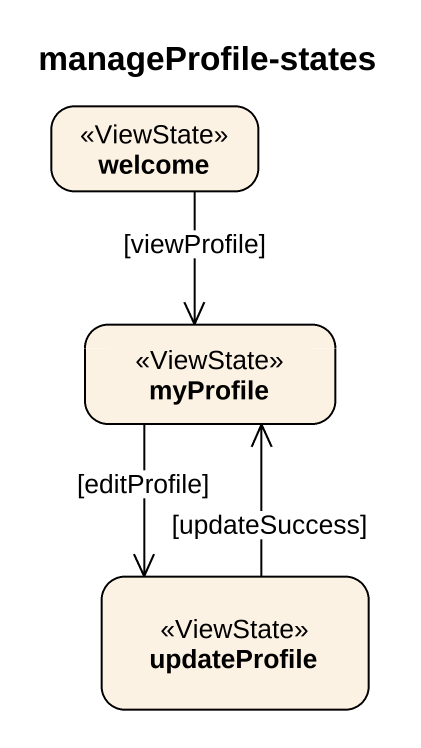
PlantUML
@startuml
title manageProfile-states
hide empty description
state welcome <<ViewState>>
state myProfile <<ViewState>>
state updateProfile <<ViewState>>
welcome --> myProfile : [viewProfile]
myProfile --> updateProfile : [editProfile]
updateProfile -up-> myProfile : [updateSuccess]
@enduml
